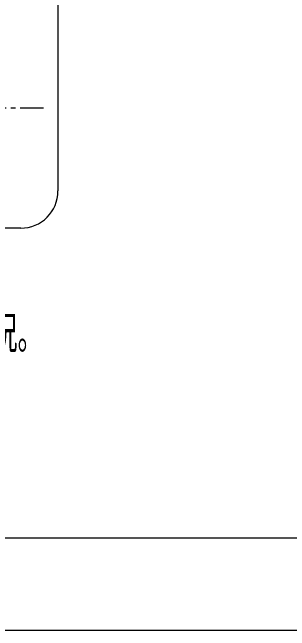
# Model space of a CAD drawing. Header units: millimetres. Extents: x 3108 to 3702, y 1162 to 1582.
# Drawn here: x 3458 to 3487.9, y 1162.2 to 1228.8 of the extents above; entities that cross this region are included whole.
import ezdxf

# ---------------------------------------------------------------- set-up
doc = ezdxf.new("R2010")
doc.units = ezdxf.units.MM
doc.linetypes.add('CENTERX2', pattern=[4, 2.5, -0.5, 0.5, -0.5])
for name, color, linetype, lineweight, true_color in [('1', 1, 'Continuous', 18, 0xff0000), ('2', 2, 'Continuous', 18, 0xffff00), ('3', 3, 'CENTERX2', 18, 0x00ff00), ('3尺寸线', 2, 'Continuous', 18, 0xffff00)]:
    doc.layers.add(name, color=color, linetype=linetype, lineweight=lineweight, true_color=true_color)
doc.styles.add('HZ', font='txt.shx', dxfattribs={"width": 0.67, "bigfont": 'hztxt.shx'})

msp = doc.modelspace()

# ---------------------------------------------------------------- linework, layer by layer
at = {"layer": '1'}
for p, q in [((3462.93781, 1274.78969), (3462.93781, 1209.53892)), ((3458.93781, 1205.53892), (3442.07594, 1205.53892)), ((3118.06757, 1172.22091), (3677.06757, 1172.22091))]:
    msp.add_line(p, q, dxfattribs=at)
msp.add_arc((3458.93781, 1209.53892), 4, 270, 0, dxfattribs=at)
at = {"layer": '3'}
msp.add_line((3461.37551, 1218.44453), (3417.50806, 1218.44453), dxfattribs=at)
at = {"layer": '3尺寸线'}
msp.add_lwpolyline([(3702.06757, 1162.22091), (3108.06757, 1162.22091), (3108.06757, 1582.22091), (3702.06757, 1582.22091)], close=True, dxfattribs=at)

# ---------------------------------------------------------------- texts
at = {"layer": '2', "insert": (3421.07216, 1192.10445), "char_height": 4, "width": 60.2742308, "attachment_point": 7, "style": 'HZ'}
msp.add_mtext('\\T1;移开活动板后板片对及垫片情况。', dxfattribs=at)

doc.saveas('drawing.dxf')
